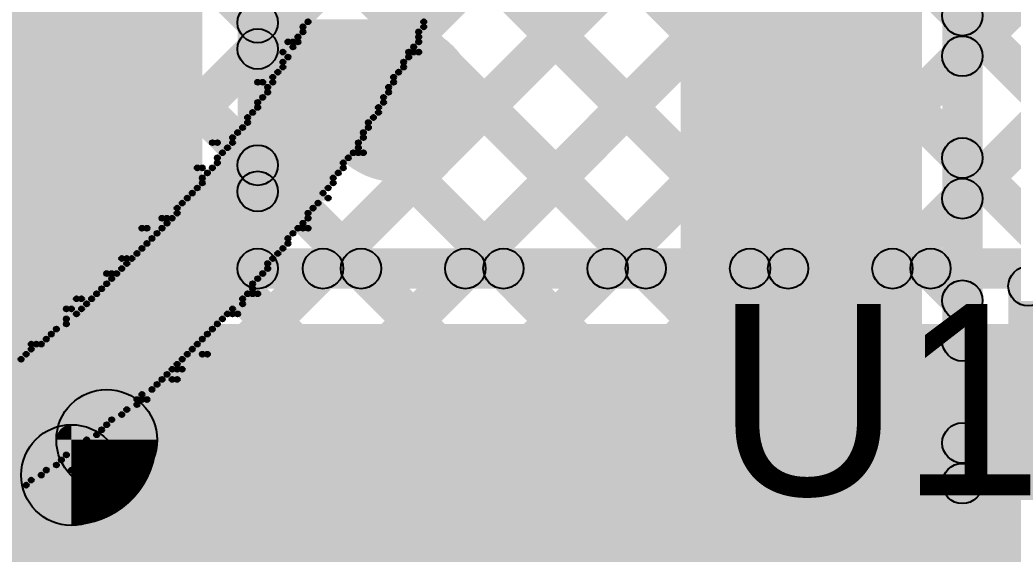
# Model space of a CAD drawing. Header units: millimetres. Extents: x 3.07 to 5.81, y 1.29 to 3.84.
# Drawn here: x 4.8857 to 5.0831, y 1.4103 to 1.5164 of the extents above; entities that cross this region are included whole.
import ezdxf

# ---------------------------------------------------------------- set-up
doc = ezdxf.new("R2010")
doc.units = ezdxf.units.MM
doc.header["$MEASUREMENT"] = 0
for name, color, linetype in [('BottomLayer', 5, 'Continuous'), ('BottomOverlay', 54, 'Continuous'), ('BottomSolder', 6, 'Continuous'), ('TopLayer', 1, 'Continuous'), ('TopOverlay', 2, 'Continuous'), ('TopPaste', 8, 'Continuous'), ('TopSolder', 216, 'Continuous'), ('ViaHoleLayer', 16, 'Continuous')]:
    doc.layers.add(name, color=color, linetype=linetype)

# ---------------------------------------------------------------- blocks, each defined once
blk = doc.blocks.new('SPU0410HR5H_PB_7')
at = {"layer": 'TopLayer'}
h = blk.add_hatch(color=1, dxfattribs=at)
edge = h.paths.add_edge_path()
edge.add_arc((0, 0), 0.01614, 0, 360)
h = blk.add_hatch(color=1, dxfattribs=at)
edge = h.paths.add_edge_path()
edge.add_arc((0.06693, 0), 0.01614, 0, 360)
h = blk.add_hatch(color=1, dxfattribs=at)
edge = h.paths.add_edge_path()
edge.add_arc((0, -0.09685), 0.01614, 0, 360)
h = blk.add_hatch(color=1, dxfattribs=at)
edge = h.paths.add_edge_path()
edge.add_arc((0.06693, -0.09685), 0.01614, 0, 360)
at = {"layer": 'TopOverlay'}
h = blk.add_hatch(color=2, dxfattribs=at)
edge = h.paths.add_edge_path()
edge.add_arc((-0.028, 0.02652), 0.00394, 0, 360)
h = blk.add_hatch(color=2, dxfattribs=at)
edge = h.paths.add_edge_path()
edge.add_arc((-0.028, 0.02652), 0.00394, 0, 360)
for points in [[(-0.028, 0.02258), (-0.028, 0.03046), (0.095, 0.03046), (0.095, 0.02258)], [(-0.02406, -0.124), (-0.03194, -0.124), (-0.03194, 0.02652), (-0.02406, 0.02652)], [(0.09894, -0.124), (0.09106, -0.124), (0.09106, 0.02652), (0.09894, 0.02652)], [(-0.028, -0.12794), (-0.028, -0.12006), (0.095, -0.12006), (0.095, -0.12794)]]:
    blk.add_hatch(color=2, dxfattribs=at).paths.add_polyline_path(points)
h = blk.add_hatch(color=2, dxfattribs=at)
edge = h.paths.add_edge_path()
edge.add_arc((0.095, 0.02652), 0.00394, 0, 360)
h = blk.add_hatch(color=2, dxfattribs=at)
edge = h.paths.add_edge_path()
edge.add_arc((0.095, 0.02652), 0.00394, 0, 360)
h = blk.add_hatch(color=2, dxfattribs=at)
edge = h.paths.add_edge_path()
edge.add_arc((0.106, 0), 0.005, 0, 360)
h = blk.add_hatch(color=2, dxfattribs=at)
edge = h.paths.add_edge_path()
edge.add_arc((0.116, 0), 0.005, 0, 360)
h = blk.add_hatch(color=2, dxfattribs=at)
edge = h.paths.add_edge_path()
edge.add_arc((-0.028, -0.124), 0.00394, 0, 360)
h = blk.add_hatch(color=2, dxfattribs=at)
edge = h.paths.add_edge_path()
edge.add_arc((-0.028, -0.124), 0.00394, 0, 360)
h = blk.add_hatch(color=2, dxfattribs=at)
edge = h.paths.add_edge_path()
edge.add_arc((0.095, -0.124), 0.00394, 0, 360)
h = blk.add_hatch(color=2, dxfattribs=at)
edge = h.paths.add_edge_path()
edge.add_arc((0.095, -0.124), 0.00394, 0, 360)
at = {"layer": 'TopPaste'}
h = blk.add_hatch(color=8, dxfattribs=at)
edge = h.paths.add_edge_path()
edge.add_arc((0, 0), 0.01614, 0, 360)
h = blk.add_hatch(color=8, dxfattribs=at)
edge = h.paths.add_edge_path()
edge.add_arc((0.06693, 0), 0.01614, 0, 360)
h = blk.add_hatch(color=8, dxfattribs=at)
edge = h.paths.add_edge_path()
edge.add_arc((0, -0.09685), 0.01614, 0, 360)
h = blk.add_hatch(color=8, dxfattribs=at)
edge = h.paths.add_edge_path()
edge.add_arc((0.06693, -0.09685), 0.01614, 0, 360)
at = {"layer": 'TopSolder'}
h = blk.add_hatch(color=216, dxfattribs=at)
edge = h.paths.add_edge_path()
edge.add_arc((0, 0), 0.02014, 0, 360)
h = blk.add_hatch(color=216, dxfattribs=at)
edge = h.paths.add_edge_path()
edge.add_arc((0.06693, 0), 0.02014, 0, 360)
h = blk.add_hatch(color=216, dxfattribs=at)
edge = h.paths.add_edge_path()
edge.add_arc((0, -0.09685), 0.02014, 0, 360)
h = blk.add_hatch(color=216, dxfattribs=at)
edge = h.paths.add_edge_path()
edge.add_arc((0.06693, -0.09685), 0.02014, 0, 360)
at = {"layer": 'TopOverlay', "const_width": 0.01}
blk.add_lwpolyline([(0.116, 0, 1), (0.106, 0, 1)], format="xyb", close=True, dxfattribs=at)
at = {"layer": 'TopOverlay'}
for centre, radius in [((-0.028, 0.02652), 0.00394), ((-0.028, 0.02652), 0.00394), ((0.095, 0.02652), 0.00394), ((0.095, 0.02652), 0.00394), ((0.106, 0), 0.005), ((0.116, 0), 0.005), ((-0.028, -0.124), 0.00394), ((-0.028, -0.124), 0.00394), ((0.095, -0.124), 0.00394), ((0.095, -0.124), 0.00394)]:
    blk.add_circle(centre, radius, dxfattribs=at)

msp = doc.modelspace()

# ---------------------------------------------------------------- hatches: boundary and pattern name
at = {"layer": 'BottomLayer'}
for points in [[(4.884, 1.449), (4.922, 1.449), (4.922, 2.071), (4.884, 2.071)], [(4.937, 1.467), (4.929, 1.467), (4.929, 2.025), (4.937, 2.025)], [(4.913, 1.433), (4.893, 1.433), (4.893, 2.012), (4.913, 2.012)], [(5.00536, 1.46417), (4.99971, 1.46983), (5.36671, 1.83683), (5.37236, 1.83117)], [(5.03365, 1.46417), (5.02799, 1.46983), (5.39499, 1.83683), (5.40065, 1.83117)], [(5.06193, 1.46417), (5.05628, 1.46983), (5.42328, 1.83683), (5.42893, 1.83117)], [(4.93583, 1.50777), (4.93017, 1.51343), (5.21039, 1.79365), (5.21605, 1.78799)], [(4.93583, 1.47949), (4.93017, 1.48515), (5.21285, 1.76783), (5.21851, 1.76217)], [(4.9488, 1.46417), (4.94314, 1.46983), (5.24114, 1.76783), (5.2468, 1.76217)], [(4.97708, 1.46417), (4.97142, 1.46983), (5.26942, 1.76783), (5.27508, 1.76217)], [(4.93017, 1.65441), (4.93583, 1.66007), (5.12607, 1.46983), (5.12041, 1.46417)], [(4.93017, 1.62612), (4.93583, 1.63178), (5.09778, 1.46983), (5.09212, 1.46417)], [(4.93017, 1.59784), (4.93583, 1.6035), (5.0695, 1.46983), (5.06384, 1.46417)], [(4.93017, 1.56956), (4.93583, 1.57521), (5.04121, 1.46983), (5.03556, 1.46417)], [(4.93017, 1.54127), (4.93583, 1.54693), (5.01293, 1.46983), (5.00727, 1.46417)], [(4.93017, 1.51299), (4.93583, 1.51864), (4.98464, 1.46983), (4.97899, 1.46417)], [(4.93017, 1.4847), (4.93583, 1.49036), (4.95636, 1.46983), (4.9507, 1.46417)], [(4.933, 1.463), (4.933, 1.471), (5.274, 1.471), (5.274, 1.463)], [(4.122, 1.396), (5.263, 1.396), (5.263, 1.456), (4.122, 1.456)]]:
    msp.add_hatch(color=5, dxfattribs=at).paths.add_polyline_path(points)
h = msp.add_hatch(color=5, dxfattribs=at)
edge = h.paths.add_edge_path()
edge.add_arc((4.933, 1.51582), 0.004, 0, 360)
h = msp.add_hatch(color=5, dxfattribs=at)
edge = h.paths.add_edge_path()
edge.add_arc((4.933, 1.5106), 0.004, 0, 360)
h = msp.add_hatch(color=5, dxfattribs=at)
edge = h.paths.add_edge_path()
edge.add_arc((4.96066, 1.5), 0.01181, 0, 360)
h = msp.add_hatch(color=5, dxfattribs=at)
edge = h.paths.add_edge_path()
edge.add_arc((4.933, 1.48753), 0.004, 0, 360)
h = msp.add_hatch(color=5, dxfattribs=at)
edge = h.paths.add_edge_path()
edge.add_arc((4.933, 1.48232), 0.004, 0, 360)
h = msp.add_hatch(color=5, dxfattribs=at)
edge = h.paths.add_edge_path()
edge.add_arc((4.933, 1.467), 0.004, 0, 360)
h = msp.add_hatch(color=5, dxfattribs=at)
edge = h.paths.add_edge_path()
edge.add_arc((4.933, 1.467), 0.004, 0, 360)
h = msp.add_hatch(color=5, dxfattribs=at)
edge = h.paths.add_edge_path()
edge.add_arc((4.94597, 1.467), 0.004, 0, 360)
h = msp.add_hatch(color=5, dxfattribs=at)
edge = h.paths.add_edge_path()
edge.add_arc((4.95353, 1.467), 0.004, 0, 360)
h = msp.add_hatch(color=5, dxfattribs=at)
edge = h.paths.add_edge_path()
edge.add_arc((4.97425, 1.467), 0.004, 0, 360)
h = msp.add_hatch(color=5, dxfattribs=at)
edge = h.paths.add_edge_path()
edge.add_arc((4.98182, 1.467), 0.004, 0, 360)
h = msp.add_hatch(color=5, dxfattribs=at)
edge = h.paths.add_edge_path()
edge.add_arc((5.00254, 1.467), 0.004, 0, 360)
h = msp.add_hatch(color=5, dxfattribs=at)
edge = h.paths.add_edge_path()
edge.add_arc((5.0101, 1.467), 0.004, 0, 360)
h = msp.add_hatch(color=5, dxfattribs=at)
edge = h.paths.add_edge_path()
edge.add_arc((5.03082, 1.467), 0.004, 0, 360)
h = msp.add_hatch(color=5, dxfattribs=at)
edge = h.paths.add_edge_path()
edge.add_arc((5.03838, 1.467), 0.004, 0, 360)
h = msp.add_hatch(color=5, dxfattribs=at)
edge = h.paths.add_edge_path()
edge.add_arc((5.0591, 1.467), 0.004, 0, 360)
h = msp.add_hatch(color=5, dxfattribs=at)
edge = h.paths.add_edge_path()
edge.add_arc((5.06667, 1.467), 0.004, 0, 360)
h = msp.add_hatch(color=5, dxfattribs=at)
edge = h.paths.add_edge_path()
edge.add_arc((4.903, 1.433), 0.01, 0, 360)
h = msp.add_hatch(color=5, dxfattribs=at)
edge = h.paths.add_edge_path()
edge.add_arc((4.903, 1.433), 0.01, 0, 360)
h = msp.add_hatch(color=5, dxfattribs=at)
edge = h.paths.add_edge_path()
edge.add_arc((4.896, 1.426), 0.01, 0, 360)
at = {"layer": 'BottomOverlay'}
h = msp.add_hatch(color=54, dxfattribs=at)
edge = h.paths.add_edge_path()
edge.add_arc((4.943, 1.516), 0.0005, 0, 360)
for points in [[(4.943, 1.5155), (4.943, 1.5165), (4.966, 1.5165), (4.966, 1.5155)], [(4.942, 1.5145), (4.942, 1.5155), (4.966, 1.5155), (4.966, 1.5145)], [(4.942, 1.5135), (4.942, 1.5145), (4.965, 1.5145), (4.965, 1.5135)], [(4.939, 1.5115), (4.939, 1.5125), (4.94, 1.5125), (4.94, 1.5115)], [(4.941, 1.5125), (4.941, 1.5135), (4.965, 1.5135), (4.965, 1.5125)], [(4.941, 1.5115), (4.941, 1.5125), (4.965, 1.5125), (4.965, 1.5115)], [(4.938, 1.5095), (4.938, 1.5105), (4.963, 1.5105), (4.963, 1.5095)], [(4.94, 1.5105), (4.94, 1.5115), (4.964, 1.5115), (4.964, 1.5105)], [(4.964, 1.5095), (4.964, 1.5105), (4.965, 1.5105), (4.965, 1.5095)], [(4.938, 1.5075), (4.938, 1.5085), (4.962, 1.5085), (4.962, 1.5075)], [(4.939, 1.5085), (4.939, 1.5095), (4.963, 1.5095), (4.963, 1.5085)], [(4.937, 1.5055), (4.937, 1.5065), (4.961, 1.5065), (4.961, 1.5055)], [(4.938, 1.5065), (4.938, 1.5075), (4.962, 1.5075), (4.962, 1.5065)], [(4.933, 1.5035), (4.933, 1.5045), (4.934, 1.5045), (4.934, 1.5035)], [(4.936, 1.5045), (4.936, 1.5055), (4.96, 1.5055), (4.96, 1.5045)], [(4.936, 1.5035), (4.936, 1.5045), (4.96, 1.5045), (4.96, 1.5035)], [(4.935, 1.5025), (4.935, 1.5035), (4.959, 1.5035), (4.959, 1.5025)], [(4.935, 1.5015), (4.935, 1.5025), (4.959, 1.5025), (4.959, 1.5015)], [(4.933, 1.4995), (4.933, 1.5005), (4.958, 1.5005), (4.958, 1.4995)], [(4.934, 1.5005), (4.934, 1.5015), (4.958, 1.5015), (4.958, 1.5005)], [(4.932, 1.4975), (4.932, 1.4985), (4.957, 1.4985), (4.957, 1.4975)], [(4.933, 1.4985), (4.933, 1.4995), (4.957, 1.4995), (4.957, 1.4985)], [(4.931, 1.4965), (4.931, 1.4975), (4.956, 1.4975), (4.956, 1.4965)], [(4.931, 1.4955), (4.931, 1.4965), (4.955, 1.4965), (4.955, 1.4955)], [(4.929, 1.4935), (4.929, 1.4945), (4.954, 1.4945), (4.954, 1.4935)], [(4.93, 1.4945), (4.93, 1.4955), (4.955, 1.4955), (4.955, 1.4945)], [(4.924, 1.4915), (4.924, 1.4925), (4.925, 1.4925), (4.925, 1.4915)], [(4.928, 1.4925), (4.928, 1.4935), (4.954, 1.4935), (4.954, 1.4925)], [(4.928, 1.4915), (4.928, 1.4925), (4.953, 1.4925), (4.953, 1.4915)], [(4.926, 1.4895), (4.926, 1.4905), (4.952, 1.4905), (4.952, 1.4895)], [(4.927, 1.4905), (4.927, 1.4915), (4.953, 1.4915), (4.953, 1.4905)], [(4.953, 1.4895), (4.953, 1.4905), (4.954, 1.4905), (4.954, 1.4895)], [(4.925, 1.4885), (4.925, 1.4895), (4.951, 1.4895), (4.951, 1.4885)], [(4.925, 1.4875), (4.925, 1.4885), (4.95, 1.4885), (4.95, 1.4875)], [(4.921, 1.4865), (4.921, 1.4875), (4.922, 1.4875), (4.922, 1.4865)], [(4.923, 1.4855), (4.923, 1.4865), (4.949, 1.4865), (4.949, 1.4855)], [(4.924, 1.4865), (4.924, 1.4875), (4.95, 1.4875), (4.95, 1.4865)], [(4.922, 1.4845), (4.922, 1.4855), (4.948, 1.4855), (4.948, 1.4845)], [(4.922, 1.4835), (4.922, 1.4845), (4.948, 1.4845), (4.948, 1.4835)], [(4.92, 1.4815), (4.92, 1.4825), (4.946, 1.4825), (4.946, 1.4815)], [(4.921, 1.4825), (4.921, 1.4835), (4.947, 1.4835), (4.947, 1.4825)], [(4.918, 1.4795), (4.918, 1.4805), (4.945, 1.4805), (4.945, 1.4795)], [(4.919, 1.4805), (4.919, 1.4815), (4.947, 1.4815), (4.947, 1.4805)], [(4.917, 1.4785), (4.917, 1.4795), (4.944, 1.4795), (4.944, 1.4785)], [(4.917, 1.4775), (4.917, 1.4785), (4.943, 1.4785), (4.943, 1.4775)], [(4.914, 1.4765), (4.914, 1.4775), (4.915, 1.4775), (4.915, 1.4765)], [(4.915, 1.4755), (4.915, 1.4765), (4.942, 1.4765), (4.942, 1.4755)], [(4.916, 1.4765), (4.916, 1.4775), (4.943, 1.4775), (4.943, 1.4765)], [(4.91, 1.4745), (4.91, 1.4755), (4.911, 1.4755), (4.911, 1.4745)], [(4.913, 1.4735), (4.913, 1.4745), (4.94, 1.4745), (4.94, 1.4735)], [(4.914, 1.4745), (4.914, 1.4755), (4.941, 1.4755), (4.941, 1.4745)], [(4.942, 1.4745), (4.942, 1.4755), (4.943, 1.4755), (4.943, 1.4745)], [(4.911, 1.4715), (4.911, 1.4725), (4.939, 1.4725), (4.939, 1.4715)], [(4.912, 1.4725), (4.912, 1.4735), (4.939, 1.4735), (4.939, 1.4725)], [(4.909, 1.4695), (4.909, 1.4705), (4.937, 1.4705), (4.937, 1.4695)], [(4.91, 1.4705), (4.91, 1.4715), (4.938, 1.4715), (4.938, 1.4705)], [(4.906, 1.4685), (4.906, 1.4695), (4.907, 1.4695), (4.907, 1.4685)], [(4.907, 1.4675), (4.907, 1.4685), (4.935, 1.4685), (4.935, 1.4675)], [(4.908, 1.4685), (4.908, 1.4695), (4.936, 1.4695), (4.936, 1.4685)], [(4.903, 1.4655), (4.903, 1.4665), (4.904, 1.4665), (4.904, 1.4655)], [(4.905, 1.4655), (4.905, 1.4665), (4.934, 1.4665), (4.934, 1.4655)], [(4.906, 1.4665), (4.906, 1.4675), (4.935, 1.4675), (4.935, 1.4665)], [(4.903, 1.4635), (4.903, 1.4645), (4.932, 1.4645), (4.932, 1.4635)], [(4.904, 1.4645), (4.904, 1.4655), (4.933, 1.4655), (4.933, 1.4645)], [(4.901, 1.4615), (4.901, 1.4625), (4.931, 1.4625), (4.931, 1.4615)], [(4.902, 1.4625), (4.902, 1.4635), (4.932, 1.4635), (4.932, 1.4625)], [(4.932, 1.4615), (4.932, 1.4625), (4.933, 1.4625), (4.933, 1.4615)], [(4.897, 1.4605), (4.897, 1.4615), (4.898, 1.4615), (4.898, 1.4605)], [(4.899, 1.4595), (4.899, 1.4605), (4.93, 1.4605), (4.93, 1.4595)], [(4.9, 1.4605), (4.9, 1.4615), (4.93, 1.4615), (4.93, 1.4605)], [(4.895, 1.4585), (4.895, 1.4595), (4.896, 1.4595), (4.896, 1.4585)], [(4.897, 1.4575), (4.897, 1.4585), (4.927, 1.4585), (4.927, 1.4575)], [(4.898, 1.4585), (4.898, 1.4595), (4.928, 1.4595), (4.928, 1.4585)], [(4.928, 1.4575), (4.928, 1.4585), (4.929, 1.4585), (4.929, 1.4575)], [(4.895, 1.4565), (4.895, 1.4575), (4.926, 1.4575), (4.926, 1.4565)], [(4.895, 1.4555), (4.895, 1.4565), (4.925, 1.4565), (4.925, 1.4555)], [(4.892, 1.4535), (4.892, 1.4545), (4.923, 1.4545), (4.923, 1.4535)], [(4.893, 1.4545), (4.893, 1.4555), (4.924, 1.4555), (4.924, 1.4545)], [(4.888, 1.4515), (4.888, 1.4525), (4.889, 1.4525), (4.889, 1.4515)], [(4.89, 1.4515), (4.89, 1.4525), (4.921, 1.4525), (4.921, 1.4515)], [(4.891, 1.4525), (4.891, 1.4535), (4.922, 1.4535), (4.922, 1.4525)], [(4.887, 1.4495), (4.887, 1.4505), (4.919, 1.4505), (4.919, 1.4495)], [(4.888, 1.4505), (4.888, 1.4515), (4.92, 1.4515), (4.92, 1.4505)], [(4.922, 1.4495), (4.922, 1.4505), (4.923, 1.4505), (4.923, 1.4495)], [(4.884, 1.4475), (4.884, 1.4485), (4.917, 1.4485), (4.917, 1.4475)], [(4.886, 1.4485), (4.886, 1.4495), (4.918, 1.4495), (4.918, 1.4485)], [(4.882, 1.4455), (4.882, 1.4465), (4.915, 1.4465), (4.915, 1.4455)], [(4.883, 1.4465), (4.883, 1.4475), (4.916, 1.4475), (4.916, 1.4465)], [(4.917, 1.4465), (4.917, 1.4475), (4.918, 1.4475), (4.918, 1.4465)], [(4.88, 1.4445), (4.88, 1.4455), (4.914, 1.4455), (4.914, 1.4445)], [(4.916, 1.4445), (4.916, 1.4455), (4.917, 1.4455), (4.917, 1.4445)], [(4.878, 1.4425), (4.878, 1.4435), (4.912, 1.4435), (4.912, 1.4425)], [(4.879, 1.4435), (4.879, 1.4445), (4.913, 1.4445), (4.913, 1.4435)], [(4.875, 1.4405), (4.875, 1.4415), (4.909, 1.4415), (4.909, 1.4405)], [(4.876, 1.4415), (4.876, 1.4425), (4.91, 1.4425), (4.91, 1.4415)], [(4.91, 1.4405), (4.91, 1.4415), (4.911, 1.4415), (4.911, 1.4405)], [(4.871, 1.4385), (4.871, 1.4395), (4.907, 1.4395), (4.907, 1.4385)], [(4.873, 1.4395), (4.873, 1.4405), (4.909, 1.4405), (4.909, 1.4395)], [(4.868, 1.4365), (4.868, 1.4375), (4.904, 1.4375), (4.904, 1.4365)], [(4.869, 1.4375), (4.869, 1.4385), (4.906, 1.4385), (4.906, 1.4375)], [(4.865, 1.4345), (4.865, 1.4355), (4.902, 1.4355), (4.902, 1.4345)], [(4.867, 1.4355), (4.867, 1.4365), (4.903, 1.4365), (4.903, 1.4355)], [(4.861, 1.4325), (4.861, 1.4335), (4.899, 1.4335), (4.899, 1.4325)], [(4.863, 1.4335), (4.863, 1.4345), (4.901, 1.4345), (4.901, 1.4335)], [(4.858, 1.4305), (4.858, 1.4315), (4.897, 1.4315), (4.897, 1.4305)], [(4.86, 1.4315), (4.86, 1.4325), (4.898, 1.4325), (4.898, 1.4315)], [(4.854, 1.4285), (4.854, 1.4295), (4.894, 1.4295), (4.894, 1.4285)], [(4.855, 1.4295), (4.855, 1.4305), (4.895, 1.4305), (4.895, 1.4295)], [(4.85, 1.4265), (4.85, 1.4275), (4.891, 1.4275), (4.891, 1.4265)], [(4.852, 1.4275), (4.852, 1.4285), (4.893, 1.4285), (4.893, 1.4275)], [(4.896, 1.4265), (4.896, 1.4275), (4.897, 1.4275), (4.897, 1.4265)], [(4.846, 1.4245), (4.846, 1.4255), (4.888, 1.4255), (4.888, 1.4245)], [(4.848, 1.4255), (4.848, 1.4265), (4.89, 1.4265), (4.89, 1.4255)], [(4.843, 1.4235), (4.843, 1.4245), (4.887, 1.4245), (4.887, 1.4235)]]:
    msp.add_hatch(color=54, dxfattribs=at).paths.add_polyline_path(points)
h = msp.add_hatch(color=54, dxfattribs=at)
edge = h.paths.add_edge_path()
edge.add_arc((4.966, 1.516), 0.0005, 0, 360)
h = msp.add_hatch(color=54, dxfattribs=at)
edge = h.paths.add_edge_path()
edge.add_arc((4.942, 1.515), 0.0005, 0, 360)
h = msp.add_hatch(color=54, dxfattribs=at)
edge = h.paths.add_edge_path()
edge.add_arc((4.942, 1.514), 0.0005, 0, 360)
h = msp.add_hatch(color=54, dxfattribs=at)
edge = h.paths.add_edge_path()
edge.add_arc((4.965, 1.514), 0.0005, 0, 360)
h = msp.add_hatch(color=54, dxfattribs=at)
edge = h.paths.add_edge_path()
edge.add_arc((4.966, 1.515), 0.0005, 0, 360)
h = msp.add_hatch(color=54, dxfattribs=at)
edge = h.paths.add_edge_path()
edge.add_arc((4.939, 1.512), 0.0005, 0, 360)
h = msp.add_hatch(color=54, dxfattribs=at)
edge = h.paths.add_edge_path()
edge.add_arc((4.94, 1.512), 0.0005, 0, 360)
h = msp.add_hatch(color=54, dxfattribs=at)
edge = h.paths.add_edge_path()
edge.add_arc((4.941, 1.513), 0.0005, 0, 360)
h = msp.add_hatch(color=54, dxfattribs=at)
edge = h.paths.add_edge_path()
edge.add_arc((4.941, 1.512), 0.0005, 0, 360)
h = msp.add_hatch(color=54, dxfattribs=at)
edge = h.paths.add_edge_path()
edge.add_arc((4.965, 1.513), 0.0005, 0, 360)
h = msp.add_hatch(color=54, dxfattribs=at)
edge = h.paths.add_edge_path()
edge.add_arc((4.965, 1.512), 0.0005, 0, 360)
h = msp.add_hatch(color=54, dxfattribs=at)
edge = h.paths.add_edge_path()
edge.add_arc((4.938, 1.51), 0.0005, 0, 360)
h = msp.add_hatch(color=54, dxfattribs=at)
edge = h.paths.add_edge_path()
edge.add_arc((4.94, 1.511), 0.0005, 0, 360)
h = msp.add_hatch(color=54, dxfattribs=at)
edge = h.paths.add_edge_path()
edge.add_arc((4.963, 1.51), 0.0005, 0, 360)
h = msp.add_hatch(color=54, dxfattribs=at)
edge = h.paths.add_edge_path()
edge.add_arc((4.964, 1.511), 0.0005, 0, 360)
h = msp.add_hatch(color=54, dxfattribs=at)
edge = h.paths.add_edge_path()
edge.add_arc((4.964, 1.51), 0.0005, 0, 360)
h = msp.add_hatch(color=54, dxfattribs=at)
edge = h.paths.add_edge_path()
edge.add_arc((4.965, 1.51), 0.0005, 0, 360)
h = msp.add_hatch(color=54, dxfattribs=at)
edge = h.paths.add_edge_path()
edge.add_arc((4.938, 1.508), 0.0005, 0, 360)
h = msp.add_hatch(color=54, dxfattribs=at)
edge = h.paths.add_edge_path()
edge.add_arc((4.939, 1.509), 0.0005, 0, 360)
h = msp.add_hatch(color=54, dxfattribs=at)
edge = h.paths.add_edge_path()
edge.add_arc((4.962, 1.508), 0.0005, 0, 360)
h = msp.add_hatch(color=54, dxfattribs=at)
edge = h.paths.add_edge_path()
edge.add_arc((4.963, 1.509), 0.0005, 0, 360)
h = msp.add_hatch(color=54, dxfattribs=at)
edge = h.paths.add_edge_path()
edge.add_arc((4.937, 1.506), 0.0005, 0, 360)
h = msp.add_hatch(color=54, dxfattribs=at)
edge = h.paths.add_edge_path()
edge.add_arc((4.938, 1.507), 0.0005, 0, 360)
h = msp.add_hatch(color=54, dxfattribs=at)
edge = h.paths.add_edge_path()
edge.add_arc((4.961, 1.506), 0.0005, 0, 360)
h = msp.add_hatch(color=54, dxfattribs=at)
edge = h.paths.add_edge_path()
edge.add_arc((4.962, 1.507), 0.0005, 0, 360)
h = msp.add_hatch(color=54, dxfattribs=at)
edge = h.paths.add_edge_path()
edge.add_arc((4.933, 1.504), 0.0005, 0, 360)
h = msp.add_hatch(color=54, dxfattribs=at)
edge = h.paths.add_edge_path()
edge.add_arc((4.934, 1.504), 0.0005, 0, 360)
h = msp.add_hatch(color=54, dxfattribs=at)
edge = h.paths.add_edge_path()
edge.add_arc((4.936, 1.505), 0.0005, 0, 360)
h = msp.add_hatch(color=54, dxfattribs=at)
edge = h.paths.add_edge_path()
edge.add_arc((4.936, 1.504), 0.0005, 0, 360)
h = msp.add_hatch(color=54, dxfattribs=at)
edge = h.paths.add_edge_path()
edge.add_arc((4.96, 1.505), 0.0005, 0, 360)
h = msp.add_hatch(color=54, dxfattribs=at)
edge = h.paths.add_edge_path()
edge.add_arc((4.96, 1.504), 0.0005, 0, 360)
h = msp.add_hatch(color=54, dxfattribs=at)
edge = h.paths.add_edge_path()
edge.add_arc((4.935, 1.503), 0.0005, 0, 360)
h = msp.add_hatch(color=54, dxfattribs=at)
edge = h.paths.add_edge_path()
edge.add_arc((4.935, 1.502), 0.0005, 0, 360)
h = msp.add_hatch(color=54, dxfattribs=at)
edge = h.paths.add_edge_path()
edge.add_arc((4.959, 1.503), 0.0005, 0, 360)
h = msp.add_hatch(color=54, dxfattribs=at)
edge = h.paths.add_edge_path()
edge.add_arc((4.959, 1.502), 0.0005, 0, 360)
h = msp.add_hatch(color=54, dxfattribs=at)
edge = h.paths.add_edge_path()
edge.add_arc((4.933, 1.5), 0.0005, 0, 360)
h = msp.add_hatch(color=54, dxfattribs=at)
edge = h.paths.add_edge_path()
edge.add_arc((4.934, 1.501), 0.0005, 0, 360)
h = msp.add_hatch(color=54, dxfattribs=at)
edge = h.paths.add_edge_path()
edge.add_arc((4.958, 1.501), 0.0005, 0, 360)
h = msp.add_hatch(color=54, dxfattribs=at)
edge = h.paths.add_edge_path()
edge.add_arc((4.958, 1.5), 0.0005, 0, 360)
h = msp.add_hatch(color=54, dxfattribs=at)
edge = h.paths.add_edge_path()
edge.add_arc((4.932, 1.498), 0.0005, 0, 360)
h = msp.add_hatch(color=54, dxfattribs=at)
edge = h.paths.add_edge_path()
edge.add_arc((4.933, 1.499), 0.0005, 0, 360)
h = msp.add_hatch(color=54, dxfattribs=at)
edge = h.paths.add_edge_path()
edge.add_arc((4.957, 1.499), 0.0005, 0, 360)
h = msp.add_hatch(color=54, dxfattribs=at)
edge = h.paths.add_edge_path()
edge.add_arc((4.957, 1.498), 0.0005, 0, 360)
h = msp.add_hatch(color=54, dxfattribs=at)
edge = h.paths.add_edge_path()
edge.add_arc((4.931, 1.497), 0.0005, 0, 360)
h = msp.add_hatch(color=54, dxfattribs=at)
edge = h.paths.add_edge_path()
edge.add_arc((4.931, 1.496), 0.0005, 0, 360)
h = msp.add_hatch(color=54, dxfattribs=at)
edge = h.paths.add_edge_path()
edge.add_arc((4.955, 1.496), 0.0005, 0, 360)
h = msp.add_hatch(color=54, dxfattribs=at)
edge = h.paths.add_edge_path()
edge.add_arc((4.956, 1.497), 0.0005, 0, 360)
h = msp.add_hatch(color=54, dxfattribs=at)
edge = h.paths.add_edge_path()
edge.add_arc((4.929, 1.494), 0.0005, 0, 360)
h = msp.add_hatch(color=54, dxfattribs=at)
edge = h.paths.add_edge_path()
edge.add_arc((4.93, 1.495), 0.0005, 0, 360)
h = msp.add_hatch(color=54, dxfattribs=at)
edge = h.paths.add_edge_path()
edge.add_arc((4.954, 1.494), 0.0005, 0, 360)
h = msp.add_hatch(color=54, dxfattribs=at)
edge = h.paths.add_edge_path()
edge.add_arc((4.955, 1.495), 0.0005, 0, 360)
h = msp.add_hatch(color=54, dxfattribs=at)
edge = h.paths.add_edge_path()
edge.add_arc((4.924, 1.492), 0.0005, 0, 360)
h = msp.add_hatch(color=54, dxfattribs=at)
edge = h.paths.add_edge_path()
edge.add_arc((4.925, 1.492), 0.0005, 0, 360)
h = msp.add_hatch(color=54, dxfattribs=at)
edge = h.paths.add_edge_path()
edge.add_arc((4.928, 1.493), 0.0005, 0, 360)
h = msp.add_hatch(color=54, dxfattribs=at)
edge = h.paths.add_edge_path()
edge.add_arc((4.928, 1.492), 0.0005, 0, 360)
h = msp.add_hatch(color=54, dxfattribs=at)
edge = h.paths.add_edge_path()
edge.add_arc((4.953, 1.492), 0.0005, 0, 360)
h = msp.add_hatch(color=54, dxfattribs=at)
edge = h.paths.add_edge_path()
edge.add_arc((4.954, 1.493), 0.0005, 0, 360)
h = msp.add_hatch(color=54, dxfattribs=at)
edge = h.paths.add_edge_path()
edge.add_arc((4.926, 1.49), 0.0005, 0, 360)
h = msp.add_hatch(color=54, dxfattribs=at)
edge = h.paths.add_edge_path()
edge.add_arc((4.927, 1.491), 0.0005, 0, 360)
h = msp.add_hatch(color=54, dxfattribs=at)
edge = h.paths.add_edge_path()
edge.add_arc((4.952, 1.49), 0.0005, 0, 360)
h = msp.add_hatch(color=54, dxfattribs=at)
edge = h.paths.add_edge_path()
edge.add_arc((4.953, 1.491), 0.0005, 0, 360)
h = msp.add_hatch(color=54, dxfattribs=at)
edge = h.paths.add_edge_path()
edge.add_arc((4.953, 1.49), 0.0005, 0, 360)
h = msp.add_hatch(color=54, dxfattribs=at)
edge = h.paths.add_edge_path()
edge.add_arc((4.954, 1.49), 0.0005, 0, 360)
h = msp.add_hatch(color=54, dxfattribs=at)
edge = h.paths.add_edge_path()
edge.add_arc((4.925, 1.489), 0.0005, 0, 360)
h = msp.add_hatch(color=54, dxfattribs=at)
edge = h.paths.add_edge_path()
edge.add_arc((4.925, 1.488), 0.0005, 0, 360)
h = msp.add_hatch(color=54, dxfattribs=at)
edge = h.paths.add_edge_path()
edge.add_arc((4.95, 1.488), 0.0005, 0, 360)
h = msp.add_hatch(color=54, dxfattribs=at)
edge = h.paths.add_edge_path()
edge.add_arc((4.951, 1.489), 0.0005, 0, 360)
h = msp.add_hatch(color=54, dxfattribs=at)
edge = h.paths.add_edge_path()
edge.add_arc((4.921, 1.487), 0.0005, 0, 360)
h = msp.add_hatch(color=54, dxfattribs=at)
edge = h.paths.add_edge_path()
edge.add_arc((4.922, 1.487), 0.0005, 0, 360)
h = msp.add_hatch(color=54, dxfattribs=at)
edge = h.paths.add_edge_path()
edge.add_arc((4.923, 1.486), 0.0005, 0, 360)
h = msp.add_hatch(color=54, dxfattribs=at)
edge = h.paths.add_edge_path()
edge.add_arc((4.924, 1.487), 0.0005, 0, 360)
h = msp.add_hatch(color=54, dxfattribs=at)
edge = h.paths.add_edge_path()
edge.add_arc((4.949, 1.486), 0.0005, 0, 360)
h = msp.add_hatch(color=54, dxfattribs=at)
edge = h.paths.add_edge_path()
edge.add_arc((4.95, 1.487), 0.0005, 0, 360)
h = msp.add_hatch(color=54, dxfattribs=at)
edge = h.paths.add_edge_path()
edge.add_arc((4.922, 1.485), 0.0005, 0, 360)
h = msp.add_hatch(color=54, dxfattribs=at)
edge = h.paths.add_edge_path()
edge.add_arc((4.922, 1.484), 0.0005, 0, 360)
h = msp.add_hatch(color=54, dxfattribs=at)
edge = h.paths.add_edge_path()
edge.add_arc((4.948, 1.485), 0.0005, 0, 360)
h = msp.add_hatch(color=54, dxfattribs=at)
edge = h.paths.add_edge_path()
edge.add_arc((4.948, 1.484), 0.0005, 0, 360)
h = msp.add_hatch(color=54, dxfattribs=at)
edge = h.paths.add_edge_path()
edge.add_arc((4.92, 1.482), 0.0005, 0, 360)
h = msp.add_hatch(color=54, dxfattribs=at)
edge = h.paths.add_edge_path()
edge.add_arc((4.921, 1.483), 0.0005, 0, 360)
h = msp.add_hatch(color=54, dxfattribs=at)
edge = h.paths.add_edge_path()
edge.add_arc((4.946, 1.482), 0.0005, 0, 360)
h = msp.add_hatch(color=54, dxfattribs=at)
edge = h.paths.add_edge_path()
edge.add_arc((4.947, 1.483), 0.0005, 0, 360)
h = msp.add_hatch(color=54, dxfattribs=at)
edge = h.paths.add_edge_path()
edge.add_arc((4.918, 1.48), 0.0005, 0, 360)
h = msp.add_hatch(color=54, dxfattribs=at)
edge = h.paths.add_edge_path()
edge.add_arc((4.919, 1.481), 0.0005, 0, 360)
h = msp.add_hatch(color=54, dxfattribs=at)
edge = h.paths.add_edge_path()
edge.add_arc((4.945, 1.48), 0.0005, 0, 360)
h = msp.add_hatch(color=54, dxfattribs=at)
edge = h.paths.add_edge_path()
edge.add_arc((4.947, 1.481), 0.0005, 0, 360)
h = msp.add_hatch(color=54, dxfattribs=at)
edge = h.paths.add_edge_path()
edge.add_arc((4.917, 1.479), 0.0005, 0, 360)
h = msp.add_hatch(color=54, dxfattribs=at)
edge = h.paths.add_edge_path()
edge.add_arc((4.917, 1.478), 0.0005, 0, 360)
h = msp.add_hatch(color=54, dxfattribs=at)
edge = h.paths.add_edge_path()
edge.add_arc((4.943, 1.478), 0.0005, 0, 360)
h = msp.add_hatch(color=54, dxfattribs=at)
edge = h.paths.add_edge_path()
edge.add_arc((4.944, 1.479), 0.0005, 0, 360)
h = msp.add_hatch(color=54, dxfattribs=at)
edge = h.paths.add_edge_path()
edge.add_arc((4.914, 1.477), 0.0005, 0, 360)
h = msp.add_hatch(color=54, dxfattribs=at)
edge = h.paths.add_edge_path()
edge.add_arc((4.915, 1.477), 0.0005, 0, 360)
h = msp.add_hatch(color=54, dxfattribs=at)
edge = h.paths.add_edge_path()
edge.add_arc((4.915, 1.476), 0.0005, 0, 360)
h = msp.add_hatch(color=54, dxfattribs=at)
edge = h.paths.add_edge_path()
edge.add_arc((4.916, 1.477), 0.0005, 0, 360)
h = msp.add_hatch(color=54, dxfattribs=at)
edge = h.paths.add_edge_path()
edge.add_arc((4.942, 1.476), 0.0005, 0, 360)
h = msp.add_hatch(color=54, dxfattribs=at)
edge = h.paths.add_edge_path()
edge.add_arc((4.943, 1.477), 0.0005, 0, 360)
h = msp.add_hatch(color=54, dxfattribs=at)
edge = h.paths.add_edge_path()
edge.add_arc((4.91, 1.475), 0.0005, 0, 360)
h = msp.add_hatch(color=54, dxfattribs=at)
edge = h.paths.add_edge_path()
edge.add_arc((4.911, 1.475), 0.0005, 0, 360)
h = msp.add_hatch(color=54, dxfattribs=at)
edge = h.paths.add_edge_path()
edge.add_arc((4.913, 1.474), 0.0005, 0, 360)
h = msp.add_hatch(color=54, dxfattribs=at)
edge = h.paths.add_edge_path()
edge.add_arc((4.914, 1.475), 0.0005, 0, 360)
h = msp.add_hatch(color=54, dxfattribs=at)
edge = h.paths.add_edge_path()
edge.add_arc((4.94, 1.474), 0.0005, 0, 360)
h = msp.add_hatch(color=54, dxfattribs=at)
edge = h.paths.add_edge_path()
edge.add_arc((4.941, 1.475), 0.0005, 0, 360)
h = msp.add_hatch(color=54, dxfattribs=at)
edge = h.paths.add_edge_path()
edge.add_arc((4.942, 1.475), 0.0005, 0, 360)
h = msp.add_hatch(color=54, dxfattribs=at)
edge = h.paths.add_edge_path()
edge.add_arc((4.943, 1.475), 0.0005, 0, 360)
h = msp.add_hatch(color=54, dxfattribs=at)
edge = h.paths.add_edge_path()
edge.add_arc((4.911, 1.472), 0.0005, 0, 360)
h = msp.add_hatch(color=54, dxfattribs=at)
edge = h.paths.add_edge_path()
edge.add_arc((4.912, 1.473), 0.0005, 0, 360)
h = msp.add_hatch(color=54, dxfattribs=at)
edge = h.paths.add_edge_path()
edge.add_arc((4.939, 1.473), 0.0005, 0, 360)
h = msp.add_hatch(color=54, dxfattribs=at)
edge = h.paths.add_edge_path()
edge.add_arc((4.939, 1.472), 0.0005, 0, 360)
h = msp.add_hatch(color=54, dxfattribs=at)
edge = h.paths.add_edge_path()
edge.add_arc((4.909, 1.47), 0.0005, 0, 360)
h = msp.add_hatch(color=54, dxfattribs=at)
edge = h.paths.add_edge_path()
edge.add_arc((4.91, 1.471), 0.0005, 0, 360)
h = msp.add_hatch(color=54, dxfattribs=at)
edge = h.paths.add_edge_path()
edge.add_arc((4.937, 1.47), 0.0005, 0, 360)
h = msp.add_hatch(color=54, dxfattribs=at)
edge = h.paths.add_edge_path()
edge.add_arc((4.938, 1.471), 0.0005, 0, 360)
h = msp.add_hatch(color=54, dxfattribs=at)
edge = h.paths.add_edge_path()
edge.add_arc((4.906, 1.469), 0.0005, 0, 360)
h = msp.add_hatch(color=54, dxfattribs=at)
edge = h.paths.add_edge_path()
edge.add_arc((4.907, 1.469), 0.0005, 0, 360)
h = msp.add_hatch(color=54, dxfattribs=at)
edge = h.paths.add_edge_path()
edge.add_arc((4.907, 1.468), 0.0005, 0, 360)
h = msp.add_hatch(color=54, dxfattribs=at)
edge = h.paths.add_edge_path()
edge.add_arc((4.908, 1.469), 0.0005, 0, 360)
h = msp.add_hatch(color=54, dxfattribs=at)
edge = h.paths.add_edge_path()
edge.add_arc((4.935, 1.468), 0.0005, 0, 360)
h = msp.add_hatch(color=54, dxfattribs=at)
edge = h.paths.add_edge_path()
edge.add_arc((4.936, 1.469), 0.0005, 0, 360)
h = msp.add_hatch(color=54, dxfattribs=at)
edge = h.paths.add_edge_path()
edge.add_arc((4.903, 1.466), 0.0005, 0, 360)
h = msp.add_hatch(color=54, dxfattribs=at)
edge = h.paths.add_edge_path()
edge.add_arc((4.904, 1.466), 0.0005, 0, 360)
h = msp.add_hatch(color=54, dxfattribs=at)
edge = h.paths.add_edge_path()
edge.add_arc((4.905, 1.466), 0.0005, 0, 360)
h = msp.add_hatch(color=54, dxfattribs=at)
edge = h.paths.add_edge_path()
edge.add_arc((4.906, 1.467), 0.0005, 0, 360)
h = msp.add_hatch(color=54, dxfattribs=at)
edge = h.paths.add_edge_path()
edge.add_arc((4.934, 1.466), 0.0005, 0, 360)
h = msp.add_hatch(color=54, dxfattribs=at)
edge = h.paths.add_edge_path()
edge.add_arc((4.935, 1.467), 0.0005, 0, 360)
h = msp.add_hatch(color=54, dxfattribs=at)
edge = h.paths.add_edge_path()
edge.add_arc((4.903, 1.464), 0.0005, 0, 360)
h = msp.add_hatch(color=54, dxfattribs=at)
edge = h.paths.add_edge_path()
edge.add_arc((4.904, 1.465), 0.0005, 0, 360)
h = msp.add_hatch(color=54, dxfattribs=at)
edge = h.paths.add_edge_path()
edge.add_arc((4.932, 1.464), 0.0005, 0, 360)
h = msp.add_hatch(color=54, dxfattribs=at)
edge = h.paths.add_edge_path()
edge.add_arc((4.933, 1.465), 0.0005, 0, 360)
h = msp.add_hatch(color=54, dxfattribs=at)
edge = h.paths.add_edge_path()
edge.add_arc((4.901, 1.462), 0.0005, 0, 360)
h = msp.add_hatch(color=54, dxfattribs=at)
edge = h.paths.add_edge_path()
edge.add_arc((4.902, 1.463), 0.0005, 0, 360)
h = msp.add_hatch(color=54, dxfattribs=at)
edge = h.paths.add_edge_path()
edge.add_arc((4.931, 1.462), 0.0005, 0, 360)
h = msp.add_hatch(color=54, dxfattribs=at)
edge = h.paths.add_edge_path()
edge.add_arc((4.932, 1.463), 0.0005, 0, 360)
h = msp.add_hatch(color=54, dxfattribs=at)
edge = h.paths.add_edge_path()
edge.add_arc((4.932, 1.462), 0.0005, 0, 360)
h = msp.add_hatch(color=54, dxfattribs=at)
edge = h.paths.add_edge_path()
edge.add_arc((4.933, 1.462), 0.0005, 0, 360)
h = msp.add_hatch(color=54, dxfattribs=at)
edge = h.paths.add_edge_path()
edge.add_arc((4.897, 1.461), 0.0005, 0, 360)
h = msp.add_hatch(color=54, dxfattribs=at)
edge = h.paths.add_edge_path()
edge.add_arc((4.898, 1.461), 0.0005, 0, 360)
h = msp.add_hatch(color=54, dxfattribs=at)
edge = h.paths.add_edge_path()
edge.add_arc((4.899, 1.46), 0.0005, 0, 360)
h = msp.add_hatch(color=54, dxfattribs=at)
edge = h.paths.add_edge_path()
edge.add_arc((4.9, 1.461), 0.0005, 0, 360)
h = msp.add_hatch(color=54, dxfattribs=at)
edge = h.paths.add_edge_path()
edge.add_arc((4.93, 1.461), 0.0005, 0, 360)
h = msp.add_hatch(color=54, dxfattribs=at)
edge = h.paths.add_edge_path()
edge.add_arc((4.93, 1.46), 0.0005, 0, 360)
h = msp.add_hatch(color=54, dxfattribs=at)
edge = h.paths.add_edge_path()
edge.add_arc((4.895, 1.459), 0.0005, 0, 360)
h = msp.add_hatch(color=54, dxfattribs=at)
edge = h.paths.add_edge_path()
edge.add_arc((4.896, 1.459), 0.0005, 0, 360)
h = msp.add_hatch(color=54, dxfattribs=at)
edge = h.paths.add_edge_path()
edge.add_arc((4.897, 1.458), 0.0005, 0, 360)
h = msp.add_hatch(color=54, dxfattribs=at)
edge = h.paths.add_edge_path()
edge.add_arc((4.898, 1.459), 0.0005, 0, 360)
h = msp.add_hatch(color=54, dxfattribs=at)
edge = h.paths.add_edge_path()
edge.add_arc((4.927, 1.458), 0.0005, 0, 360)
h = msp.add_hatch(color=54, dxfattribs=at)
edge = h.paths.add_edge_path()
edge.add_arc((4.928, 1.459), 0.0005, 0, 360)
h = msp.add_hatch(color=54, dxfattribs=at)
edge = h.paths.add_edge_path()
edge.add_arc((4.928, 1.458), 0.0005, 0, 360)
h = msp.add_hatch(color=54, dxfattribs=at)
edge = h.paths.add_edge_path()
edge.add_arc((4.929, 1.458), 0.0005, 0, 360)
h = msp.add_hatch(color=54, dxfattribs=at)
edge = h.paths.add_edge_path()
edge.add_arc((4.895, 1.457), 0.0005, 0, 360)
h = msp.add_hatch(color=54, dxfattribs=at)
edge = h.paths.add_edge_path()
edge.add_arc((4.895, 1.456), 0.0005, 0, 360)
h = msp.add_hatch(color=54, dxfattribs=at)
edge = h.paths.add_edge_path()
edge.add_arc((4.925, 1.456), 0.0005, 0, 360)
h = msp.add_hatch(color=54, dxfattribs=at)
edge = h.paths.add_edge_path()
edge.add_arc((4.926, 1.457), 0.0005, 0, 360)
h = msp.add_hatch(color=54, dxfattribs=at)
edge = h.paths.add_edge_path()
edge.add_arc((4.892, 1.454), 0.0005, 0, 360)
h = msp.add_hatch(color=54, dxfattribs=at)
edge = h.paths.add_edge_path()
edge.add_arc((4.893, 1.455), 0.0005, 0, 360)
h = msp.add_hatch(color=54, dxfattribs=at)
edge = h.paths.add_edge_path()
edge.add_arc((4.923, 1.454), 0.0005, 0, 360)
h = msp.add_hatch(color=54, dxfattribs=at)
edge = h.paths.add_edge_path()
edge.add_arc((4.924, 1.455), 0.0005, 0, 360)
h = msp.add_hatch(color=54, dxfattribs=at)
edge = h.paths.add_edge_path()
edge.add_arc((4.888, 1.452), 0.0005, 0, 360)
h = msp.add_hatch(color=54, dxfattribs=at)
edge = h.paths.add_edge_path()
edge.add_arc((4.889, 1.452), 0.0005, 0, 360)
h = msp.add_hatch(color=54, dxfattribs=at)
edge = h.paths.add_edge_path()
edge.add_arc((4.89, 1.452), 0.0005, 0, 360)
h = msp.add_hatch(color=54, dxfattribs=at)
edge = h.paths.add_edge_path()
edge.add_arc((4.891, 1.453), 0.0005, 0, 360)
h = msp.add_hatch(color=54, dxfattribs=at)
edge = h.paths.add_edge_path()
edge.add_arc((4.921, 1.452), 0.0005, 0, 360)
h = msp.add_hatch(color=54, dxfattribs=at)
edge = h.paths.add_edge_path()
edge.add_arc((4.922, 1.453), 0.0005, 0, 360)
h = msp.add_hatch(color=54, dxfattribs=at)
edge = h.paths.add_edge_path()
edge.add_arc((4.887, 1.45), 0.0005, 0, 360)
h = msp.add_hatch(color=54, dxfattribs=at)
edge = h.paths.add_edge_path()
edge.add_arc((4.888, 1.451), 0.0005, 0, 360)
h = msp.add_hatch(color=54, dxfattribs=at)
edge = h.paths.add_edge_path()
edge.add_arc((4.919, 1.45), 0.0005, 0, 360)
h = msp.add_hatch(color=54, dxfattribs=at)
edge = h.paths.add_edge_path()
edge.add_arc((4.92, 1.451), 0.0005, 0, 360)
h = msp.add_hatch(color=54, dxfattribs=at)
edge = h.paths.add_edge_path()
edge.add_arc((4.922, 1.45), 0.0005, 0, 360)
h = msp.add_hatch(color=54, dxfattribs=at)
edge = h.paths.add_edge_path()
edge.add_arc((4.923, 1.45), 0.0005, 0, 360)
h = msp.add_hatch(color=54, dxfattribs=at)
edge = h.paths.add_edge_path()
edge.add_arc((4.886, 1.449), 0.0005, 0, 360)
h = msp.add_hatch(color=54, dxfattribs=at)
edge = h.paths.add_edge_path()
edge.add_arc((4.917, 1.448), 0.0005, 0, 360)
h = msp.add_hatch(color=54, dxfattribs=at)
edge = h.paths.add_edge_path()
edge.add_arc((4.918, 1.449), 0.0005, 0, 360)
h = msp.add_hatch(color=54, dxfattribs=at)
edge = h.paths.add_edge_path()
edge.add_arc((4.915, 1.446), 0.0005, 0, 360)
h = msp.add_hatch(color=54, dxfattribs=at)
edge = h.paths.add_edge_path()
edge.add_arc((4.916, 1.447), 0.0005, 0, 360)
h = msp.add_hatch(color=54, dxfattribs=at)
edge = h.paths.add_edge_path()
edge.add_arc((4.917, 1.447), 0.0005, 0, 360)
h = msp.add_hatch(color=54, dxfattribs=at)
edge = h.paths.add_edge_path()
edge.add_arc((4.918, 1.447), 0.0005, 0, 360)
h = msp.add_hatch(color=54, dxfattribs=at)
edge = h.paths.add_edge_path()
edge.add_arc((4.914, 1.445), 0.0005, 0, 360)
h = msp.add_hatch(color=54, dxfattribs=at)
edge = h.paths.add_edge_path()
edge.add_arc((4.916, 1.445), 0.0005, 0, 360)
h = msp.add_hatch(color=54, dxfattribs=at)
edge = h.paths.add_edge_path()
edge.add_arc((4.917, 1.445), 0.0005, 0, 360)
h = msp.add_hatch(color=54, dxfattribs=at)
edge = h.paths.add_edge_path()
edge.add_arc((4.912, 1.443), 0.0005, 0, 360)
h = msp.add_hatch(color=54, dxfattribs=at)
edge = h.paths.add_edge_path()
edge.add_arc((4.913, 1.444), 0.0005, 0, 360)
h = msp.add_hatch(color=54, dxfattribs=at)
edge = h.paths.add_edge_path()
edge.add_arc((4.909, 1.441), 0.0005, 0, 360)
h = msp.add_hatch(color=54, dxfattribs=at)
edge = h.paths.add_edge_path()
edge.add_arc((4.91, 1.442), 0.0005, 0, 360)
h = msp.add_hatch(color=54, dxfattribs=at)
edge = h.paths.add_edge_path()
edge.add_arc((4.91, 1.441), 0.0005, 0, 360)
h = msp.add_hatch(color=54, dxfattribs=at)
edge = h.paths.add_edge_path()
edge.add_arc((4.911, 1.441), 0.0005, 0, 360)
h = msp.add_hatch(color=54, dxfattribs=at)
edge = h.paths.add_edge_path()
edge.add_arc((4.907, 1.439), 0.0005, 0, 360)
h = msp.add_hatch(color=54, dxfattribs=at)
edge = h.paths.add_edge_path()
edge.add_arc((4.909, 1.44), 0.0005, 0, 360)
h = msp.add_hatch(color=54, dxfattribs=at)
edge = h.paths.add_edge_path()
edge.add_arc((4.904, 1.437), 0.0005, 0, 360)
h = msp.add_hatch(color=54, dxfattribs=at)
edge = h.paths.add_edge_path()
edge.add_arc((4.906, 1.438), 0.0005, 0, 360)
h = msp.add_hatch(color=54, dxfattribs=at)
edge = h.paths.add_edge_path()
edge.add_arc((4.902, 1.435), 0.0005, 0, 360)
h = msp.add_hatch(color=54, dxfattribs=at)
edge = h.paths.add_edge_path()
edge.add_arc((4.903, 1.436), 0.0005, 0, 360)
h = msp.add_hatch(color=54, dxfattribs=at)
edge = h.paths.add_edge_path()
edge.add_arc((4.899, 1.433), 0.0005, 0, 360)
h = msp.add_hatch(color=54, dxfattribs=at)
edge = h.paths.add_edge_path()
edge.add_arc((4.901, 1.434), 0.0005, 0, 360)
h = msp.add_hatch(color=54, dxfattribs=at)
edge = h.paths.add_edge_path()
edge.add_arc((4.897, 1.431), 0.0005, 0, 360)
h = msp.add_hatch(color=54, dxfattribs=at)
edge = h.paths.add_edge_path()
edge.add_arc((4.898, 1.432), 0.0005, 0, 360)
h = msp.add_hatch(color=54, dxfattribs=at)
edge = h.paths.add_edge_path()
edge.add_arc((4.894, 1.429), 0.0005, 0, 360)
h = msp.add_hatch(color=54, dxfattribs=at)
edge = h.paths.add_edge_path()
edge.add_arc((4.895, 1.43), 0.0005, 0, 360)
h = msp.add_hatch(color=54, dxfattribs=at)
edge = h.paths.add_edge_path()
edge.add_arc((4.891, 1.427), 0.0005, 0, 360)
h = msp.add_hatch(color=54, dxfattribs=at)
edge = h.paths.add_edge_path()
edge.add_arc((4.893, 1.428), 0.0005, 0, 360)
h = msp.add_hatch(color=54, dxfattribs=at)
edge = h.paths.add_edge_path()
edge.add_arc((4.896, 1.427), 0.0005, 0, 360)
h = msp.add_hatch(color=54, dxfattribs=at)
edge = h.paths.add_edge_path()
edge.add_arc((4.897, 1.427), 0.0005, 0, 360)
h = msp.add_hatch(color=54, dxfattribs=at)
edge = h.paths.add_edge_path()
edge.add_arc((4.888, 1.425), 0.0005, 0, 360)
h = msp.add_hatch(color=54, dxfattribs=at)
edge = h.paths.add_edge_path()
edge.add_arc((4.89, 1.426), 0.0005, 0, 360)
h = msp.add_hatch(color=54, dxfattribs=at)
edge = h.paths.add_edge_path()
edge.add_arc((4.887, 1.424), 0.0005, 0, 360)
at = {"layer": 'BottomSolder'}
h = msp.add_hatch(color=6, dxfattribs=at)
edge = h.paths.add_edge_path()
edge.add_arc((4.96066, 1.5), 0.01581, 0, 360)
at = {"layer": 'TopLayer'}
for points in [[(5.017, 1.333), (5.065, 1.333), (5.065, 1.899), (5.017, 1.899)], [(4.74166, 1.37017), (4.736, 1.37583), (5.16917, 1.80899), (5.17482, 1.80334)], [(4.50157, 1.80017), (4.50722, 1.80583), (4.93722, 1.37583), (4.93157, 1.37017)], [(4.52985, 1.80017), (4.53551, 1.80583), (4.96551, 1.37583), (4.95985, 1.37017)], [(4.55813, 1.80017), (4.56379, 1.80583), (4.99379, 1.37583), (4.98813, 1.37017)], [(4.58642, 1.80017), (4.59208, 1.80583), (5.02208, 1.37583), (5.01642, 1.37017)], [(4.6147, 1.80017), (4.62036, 1.80583), (5.05036, 1.37583), (5.0447, 1.37017)], [(4.64299, 1.80017), (4.64864, 1.80583), (5.07864, 1.37583), (5.07299, 1.37017)], [(4.67127, 1.80017), (4.67693, 1.80583), (5.07583, 1.40693), (5.07017, 1.40127)], [(4.69956, 1.80017), (4.70521, 1.80583), (5.07583, 1.43521), (5.07017, 1.42956)], [(4.72784, 1.80017), (4.7335, 1.80583), (5.07583, 1.4635), (5.07017, 1.45784)], [(4.75612, 1.80017), (4.76178, 1.80583), (5.07583, 1.49178), (5.07017, 1.48612)], [(4.78441, 1.80017), (4.79007, 1.80583), (5.07583, 1.52007), (5.07017, 1.51441)], [(4.76994, 1.37017), (4.76429, 1.37583), (5.18218, 1.79372), (5.18784, 1.78807)], [(4.79823, 1.37017), (4.79257, 1.37583), (5.07217, 1.65543), (5.07783, 1.64977)], [(4.82651, 1.37017), (4.82085, 1.37583), (5.07217, 1.62715), (5.07783, 1.62149)], [(4.8548, 1.37017), (4.84914, 1.37583), (5.07217, 1.59886), (5.07783, 1.5932)], [(4.88308, 1.37017), (4.87742, 1.37583), (5.07442, 1.57283), (5.08008, 1.56717)], [(5.077, 1.401), (5.069, 1.401), (5.069, 1.556), (5.077, 1.556)], [(4.91136, 1.37017), (4.90571, 1.37583), (5.07017, 1.54029), (5.07583, 1.53464)], [(4.93965, 1.37017), (4.93399, 1.37583), (5.07017, 1.51201), (5.07583, 1.50635)], [(4.96793, 1.37017), (4.96228, 1.37583), (5.07017, 1.48372), (5.07583, 1.47807)], [(4.99622, 1.37017), (4.99056, 1.37583), (5.07017, 1.45544), (5.07583, 1.44978)], [(5.0245, 1.37017), (5.01884, 1.37583), (5.07017, 1.42716), (5.07583, 1.4215)]]:
    msp.add_hatch(color=1, dxfattribs=at).paths.add_polyline_path(points)
h = msp.add_hatch(color=1, dxfattribs=at)
edge = h.paths.add_edge_path()
edge.add_arc((5.073, 1.51724), 0.004, 0, 360)
h = msp.add_hatch(color=1, dxfattribs=at)
edge = h.paths.add_edge_path()
edge.add_arc((4.96066, 1.5), 0.01181, 0, 360)
h = msp.add_hatch(color=1, dxfattribs=at)
edge = h.paths.add_edge_path()
edge.add_arc((5.073, 1.50918), 0.004, 0, 360)
h = msp.add_hatch(color=1, dxfattribs=at)
edge = h.paths.add_edge_path()
edge.add_arc((5.073, 1.48895), 0.004, 0, 360)
h = msp.add_hatch(color=1, dxfattribs=at)
edge = h.paths.add_edge_path()
edge.add_arc((5.073, 1.4809), 0.004, 0, 360)
h = msp.add_hatch(color=1, dxfattribs=at)
edge = h.paths.add_edge_path()
edge.add_arc((5.073, 1.46067), 0.004, 0, 360)
h = msp.add_hatch(color=1, dxfattribs=at)
edge = h.paths.add_edge_path()
edge.add_arc((5.073, 1.45261), 0.004, 0, 360)
h = msp.add_hatch(color=1, dxfattribs=at)
edge = h.paths.add_edge_path()
edge.add_arc((5.073, 1.43238), 0.004, 0, 360)
h = msp.add_hatch(color=1, dxfattribs=at)
edge = h.paths.add_edge_path()
edge.add_arc((5.073, 1.42433), 0.004, 0, 360)
at = {"layer": 'TopSolder'}
h = msp.add_hatch(color=216, dxfattribs=at)
edge = h.paths.add_edge_path()
edge.add_arc((4.96066, 1.5), 0.01581, 0, 360)
at = {"layer": 'ViaHoleLayer'}
h = msp.add_hatch(color=16, dxfattribs=at)
edge = h.paths.add_edge_path()
edge.add_arc((4.96066, 1.5), 0.00787, 0, 360)

# ---------------------------------------------------------------- linework, layer by layer
at = {"layer": 'BottomLayer', "const_width": 0.02}
msp.add_lwpolyline([(4.903, 1.433, -0.414214), (4.896, 1.426)], format="xyb", dxfattribs=at)
at = {"layer": 'BottomLayer'}
for centre, radius in [((4.933, 1.51582), 0.004), ((4.933, 1.5106), 0.004), ((4.933, 1.48753), 0.004), ((4.933, 1.48232), 0.004), ((4.933, 1.467), 0.004), ((4.933, 1.467), 0.004), ((4.94597, 1.467), 0.004), ((4.95353, 1.467), 0.004), ((4.97425, 1.467), 0.004), ((4.98182, 1.467), 0.004), ((5.00254, 1.467), 0.004), ((5.0101, 1.467), 0.004), ((5.03082, 1.467), 0.004), ((5.03838, 1.467), 0.004), ((5.0591, 1.467), 0.004), ((5.06667, 1.467), 0.004), ((4.903, 1.433), 0.01), ((4.903, 1.433), 0.01), ((4.896, 1.426), 0.01)]:
    msp.add_circle(centre, radius, dxfattribs=at)
at = {"layer": 'BottomOverlay'}
for centre in [(4.943, 1.516), (4.966, 1.516), (4.942, 1.515), (4.942, 1.514), (4.965, 1.514), (4.966, 1.515), (4.939, 1.512), (4.94, 1.512), (4.941, 1.513), (4.941, 1.512), (4.965, 1.513), (4.965, 1.512), (4.938, 1.51), (4.94, 1.511), (4.963, 1.51), (4.964, 1.511), (4.964, 1.51), (4.965, 1.51), (4.938, 1.508), (4.939, 1.509), (4.962, 1.508), (4.963, 1.509), (4.937, 1.506), (4.938, 1.507), (4.961, 1.506), (4.962, 1.507), (4.933, 1.504), (4.934, 1.504), (4.936, 1.505), (4.936, 1.504), (4.96, 1.505), (4.96, 1.504), (4.935, 1.503), (4.935, 1.502), (4.959, 1.503), (4.959, 1.502), (4.933, 1.5), (4.934, 1.501), (4.958, 1.501), (4.958, 1.5), (4.932, 1.498), (4.933, 1.499), (4.957, 1.499), (4.957, 1.498), (4.931, 1.497), (4.931, 1.496), (4.955, 1.496), (4.956, 1.497), (4.929, 1.494), (4.93, 1.495), (4.954, 1.494), (4.955, 1.495), (4.924, 1.492), (4.925, 1.492), (4.928, 1.493), (4.928, 1.492), (4.953, 1.492), (4.954, 1.493), (4.926, 1.49), (4.927, 1.491), (4.952, 1.49), (4.953, 1.491), (4.953, 1.49), (4.954, 1.49), (4.925, 1.489), (4.925, 1.488), (4.95, 1.488), (4.951, 1.489), (4.921, 1.487), (4.922, 1.487), (4.923, 1.486), (4.924, 1.487), (4.949, 1.486), (4.95, 1.487), (4.922, 1.485), (4.922, 1.484), (4.948, 1.485), (4.948, 1.484), (4.92, 1.482), (4.921, 1.483), (4.946, 1.482), (4.947, 1.483), (4.918, 1.48), (4.919, 1.481), (4.945, 1.48), (4.947, 1.481), (4.917, 1.479), (4.917, 1.478), (4.943, 1.478), (4.944, 1.479), (4.914, 1.477), (4.915, 1.477), (4.915, 1.476), (4.916, 1.477), (4.942, 1.476), (4.943, 1.477), (4.91, 1.475), (4.911, 1.475), (4.913, 1.474), (4.914, 1.475), (4.94, 1.474), (4.941, 1.475), (4.942, 1.475), (4.943, 1.475), (4.911, 1.472), (4.912, 1.473), (4.939, 1.473), (4.939, 1.472), (4.909, 1.47), (4.91, 1.471), (4.937, 1.47), (4.938, 1.471), (4.906, 1.469), (4.907, 1.469), (4.907, 1.468), (4.908, 1.469), (4.935, 1.468), (4.936, 1.469), (4.903, 1.466), (4.904, 1.466), (4.905, 1.466), (4.906, 1.467), (4.934, 1.466), (4.935, 1.467), (4.903, 1.464), (4.904, 1.465), (4.932, 1.464), (4.933, 1.465), (4.901, 1.462), (4.902, 1.463), (4.931, 1.462), (4.932, 1.463), (4.932, 1.462), (4.933, 1.462), (4.897, 1.461), (4.898, 1.461), (4.899, 1.46), (4.9, 1.461), (4.93, 1.461), (4.93, 1.46), (4.895, 1.459), (4.896, 1.459), (4.897, 1.458), (4.898, 1.459), (4.927, 1.458), (4.928, 1.459), (4.928, 1.458), (4.929, 1.458), (4.895, 1.457), (4.895, 1.456), (4.925, 1.456), (4.926, 1.457), (4.892, 1.454), (4.893, 1.455), (4.923, 1.454), (4.924, 1.455), (4.888, 1.452), (4.889, 1.452), (4.89, 1.452), (4.891, 1.453), (4.921, 1.452), (4.922, 1.453), (4.887, 1.45), (4.888, 1.451), (4.919, 1.45), (4.92, 1.451), (4.922, 1.45), (4.923, 1.45), (4.886, 1.449), (4.917, 1.448), (4.918, 1.449), (4.915, 1.446), (4.916, 1.447), (4.917, 1.447), (4.918, 1.447), (4.914, 1.445), (4.916, 1.445), (4.917, 1.445), (4.912, 1.443), (4.913, 1.444), (4.909, 1.441), (4.91, 1.442), (4.91, 1.441), (4.911, 1.441), (4.907, 1.439), (4.909, 1.44), (4.904, 1.437), (4.906, 1.438), (4.902, 1.435), (4.903, 1.436), (4.899, 1.433), (4.901, 1.434), (4.897, 1.431), (4.898, 1.432), (4.894, 1.429), (4.895, 1.43), (4.891, 1.427), (4.893, 1.428), (4.896, 1.427), (4.897, 1.427), (4.888, 1.425), (4.89, 1.426), (4.887, 1.424)]:
    msp.add_circle(centre, 0.0005, dxfattribs=at)
at = {"layer": 'TopLayer'}
for centre in [(5.073, 1.51724), (5.073, 1.50918), (5.073, 1.48895), (5.073, 1.4809), (5.073, 1.46067), (5.073, 1.45261), (5.073, 1.43238), (5.073, 1.42433)]:
    msp.add_circle(centre, 0.004, dxfattribs=at)

# ---------------------------------------------------------------- block references
msp.add_blockref('SPU0410HR5H_PB_7', (5.11407, 1.437))

# ---------------------------------------------------------------- texts
at = {"layer": 'TopOverlay'}
msp.add_text('U1', height=0.038, dxfattribs=at).set_placement((5.024, 1.422))

doc.saveas('drawing.dxf')
